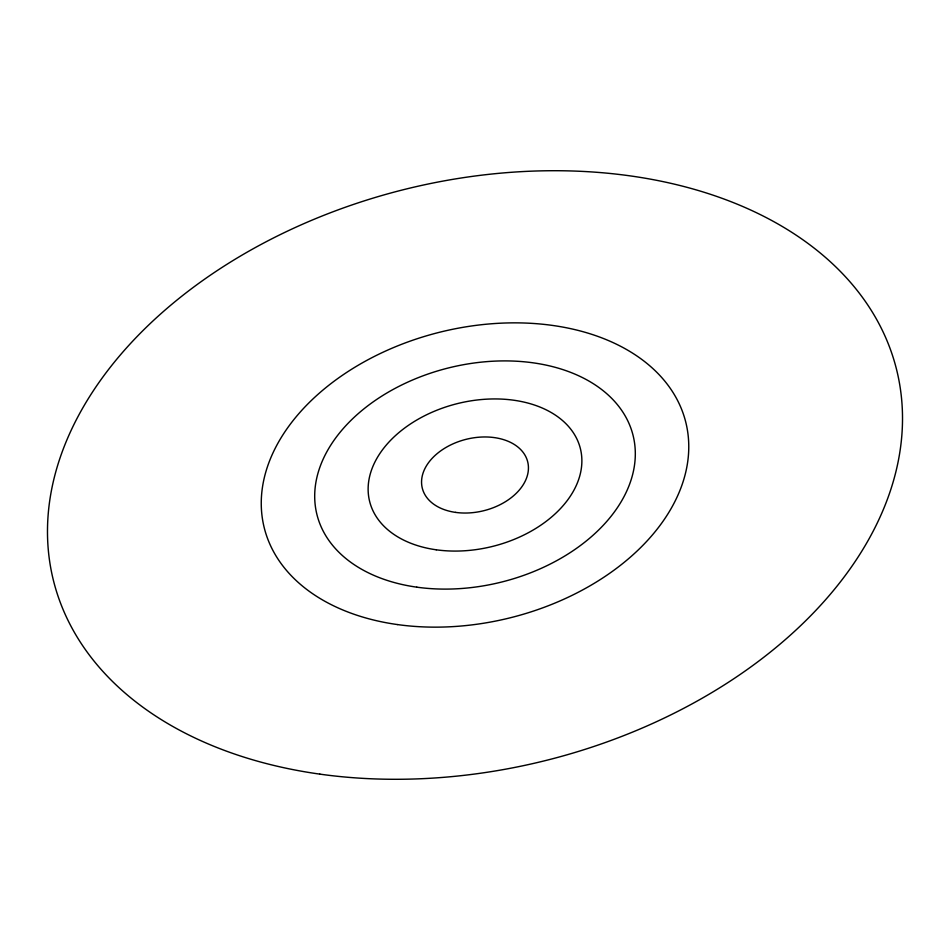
<?xml version="1.0" encoding="UTF-8"?>
<svg xmlns="http://www.w3.org/2000/svg" width="950" height="950" viewBox="0 0 950 950"><rect width="100%" height="100%" fill="white"/><g stroke="black" fill="none" stroke-linecap="round" stroke-linejoin="round"><path stroke-width="1.43" d="M455.608 512.394A54.316 36.765 -14.1 0 0 527.82 462.341A54.316 36.765 -14.1 0 0 441.572 450.264A54.316 36.765 -14.1 0 0 455.608 512.394M416.824 587.171A162.961 110.307 -14.1 0 0 633.46 437.036A162.961 110.307 -14.1 0 0 374.716 400.793A162.961 110.307 -14.1 0 0 416.824 587.171M436.216 549.789A108.644 73.542 -14.1 0 0 580.64 449.694A108.644 73.542 -14.1 0 0 408.144 425.529A108.644 73.542 -14.1 0 0 436.216 549.789M397.433 624.566A217.277 147.072 -14.1 0 0 686.292 424.377A217.277 147.072 -14.1 0 0 341.287 376.058A217.277 147.072 -14.1 0 0 397.433 624.566M319.853 774.131A434.566 294.144 -14.1 0 0 897.572 373.766A434.566 294.144 -14.1 0 0 207.575 277.103A434.566 294.144 -14.1 0 0 319.853 774.131"/></g></svg>
